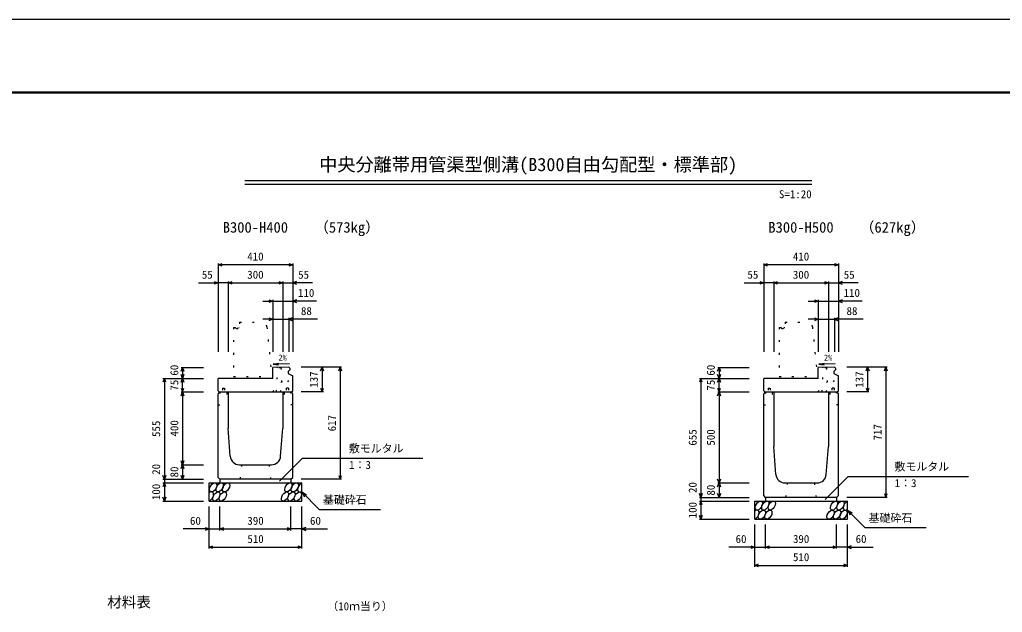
# Model space of a CAD drawing. Units: millimetres, scale not verified. Extents: x -12600 to 12600, y -5940 to 5940.
# Drawn here: x 1403 to 6807, y 2679 to 5940 of the extents above; entities that cross this region are included whole.
import ezdxf
from ezdxf.enums import TextEntityAlignment as Align

# ---------------------------------------------------------------- set-up
doc = ezdxf.new("R2010")
doc.units = ezdxf.units.MM
doc.header["$LTSCALE"] = 40
doc.linetypes.add('DOTTED', pattern=[1.75, 0.25, -1.5])
for name, color, linetype, lineweight in [('0-0_DIM', 7, 'Continuous', 25), ('0-1_Defpoints', 5, 'Continuous', 25), ('0-2_HATCH', 6, 'Continuous', 25), ('0-5_OUTLINE', 3, 'Continuous', 25), ('0-6_OUTLINE2', 4, 'DOTTED', 25), ('0-7_TXT', 7, 'Continuous', 25), ('0-8_WAKU', 3, 'Continuous', 25)]:
    doc.layers.add(name, color=color, linetype=linetype, lineweight=lineweight)
doc.styles.add('ＭＳ ゴシック', font='')
doc.styles.get('ＭＳ ゴシック').set_extended_font_data('MS Gothic')

msp = doc.modelspace()

# ---------------------------------------------------------------- linework, layer by layer
at = {"layer": '0-0_DIM'}
for p, q in [((2495, 4598.96), (2495, 4111.46)), ((2905, 4598.96), (2905, 4111.46)), ((5495, 4598.96), (5495, 4111.46)), ((5905, 4598.96), (5905, 4111.46)), ((2905, 4591.46), (2495, 4591.46)), ((5905, 4591.46), (5495, 4591.46)), ((2386.62, 4491.46), (2495, 4491.46)), ((2550, 4491.46), (2495, 4491.46)), ((2550, 4498.96), (2550, 4111.46)), ((2550, 4491.46), (2850, 4491.46)), ((2850, 4498.96), (2850, 4111.46)), ((2850, 4491.46), (2905, 4491.46)), ((3013.38, 4491.46), (2905, 4491.46)), ((5386.62, 4491.46), (5495, 4491.46)), ((5550, 4491.46), (5495, 4491.46)), ((5550, 4498.96), (5550, 4111.46)), ((5550, 4491.46), (5850, 4491.46)), ((5850, 4498.96), (5850, 4111.46)), ((5850, 4491.46), (5905, 4491.46)), ((6013.38, 4491.46), (5905, 4491.46)), ((2740, 4391.46), (2795, 4391.46)), ((2795, 4398.96), (2795, 4111.46)), ((2795, 4391.46), (2905, 4391.46)), ((3036.52, 4391.46), (2905, 4391.46)), ((5740, 4391.46), (5795, 4391.46)), ((5795, 4398.96), (5795, 4111.46)), ((5795, 4391.46), (5905, 4391.46)), ((6036.52, 4391.46), (5905, 4391.46)), ((2795, 4291.46), (2740, 4291.46)), ((2795, 4291.46), (2883, 4291.46)), ((2883, 4298.96), (2883, 4111.46)), ((3041.78, 4291.46), (2883, 4291.46)), ((5795, 4291.46), (5740, 4291.46)), ((5795, 4291.46), (5883, 4291.46)), ((5883, 4298.96), (5883, 4111.46)), ((6041.78, 4291.46), (5883, 4291.46)), ((2291.5, 4026.46), (2414, 4026.46)), ((2299, 4026.46), (2299, 3966.46)), ((3173.5, 4028.46), (2951, 4028.46)), ((3066, 4028.46), (3066, 3891.46)), ((3166, 4028.46), (3166, 3411.46)), ((5241.5, 4026.46), (5414, 4026.46)), ((5249, 4026.46), (5249, 3966.46)), ((6173.5, 4028.46), (5951, 4028.46)), ((6066, 4028.46), (6066, 3891.46)), ((6166, 4028.46), (6166, 3311.46)), ((2191.5, 3966.46), (2414, 3966.46)), ((2199, 3966.46), (2199, 3411.46)), ((2299, 3891.46), (2299, 3966.46)), ((5141.5, 3966.46), (5414, 3966.46)), ((5149, 3966.46), (5149, 3311.46)), ((5249, 3891.46), (5249, 3966.46)), ((2291.5, 3891.46), (2414, 3891.46)), ((2299, 3891.46), (2299, 3491.46)), ((3073.5, 3891.46), (2951, 3891.46)), ((5241.5, 3891.46), (5414, 3891.46)), ((5249, 3891.46), (5249, 3391.46)), ((6073.5, 3891.46), (5951, 3891.46)), ((2832.11, 3400.65), (2958.34, 3526.89)), ((2958.34, 3526.89), (3619.81, 3526.89)), ((2291.5, 3491.46), (2414, 3491.46)), ((2299, 3491.46), (2299, 3411.46)), ((2191.5, 3411.46), (2414, 3411.46)), ((2199, 3411.46), (2199, 3391.46)), ((3173.5, 3411.46), (2951, 3411.46)), ((5832.11, 3300.65), (5958.34, 3426.89)), ((5958.34, 3426.89), (6619.81, 3426.89)), ((2191.5, 3391.46), (2414, 3391.46)), ((2199, 3391.46), (2199, 3291.46)), ((5241.5, 3391.46), (5414, 3391.46)), ((5249, 3391.46), (5249, 3311.46)), ((2955, 3341.46), (3050.76, 3245.71)), ((2955, 3341.46), (2980.98, 3326.46)), ((2955, 3341.46), (2970, 3315.48)), ((5141.5, 3311.46), (5414, 3311.46)), ((5149, 3311.46), (5149, 3291.46)), ((6173.5, 3311.46), (5951, 3311.46)), ((2191.5, 3291.46), (2414, 3291.46)), ((2445, 3030.1), (2445, 3261.46)), ((2505, 3130.1), (2505, 3261.46)), ((2895, 3130.1), (2895, 3261.46)), ((2955, 3030.1), (2955, 3261.46)), ((3050.76, 3245.71), (3388.31, 3245.71)), ((5141.5, 3291.46), (5414, 3291.46)), ((5149, 3291.46), (5149, 3191.46)), ((5141.5, 3191.46), (5414, 3191.46)), ((5955, 3241.46), (6050.76, 3145.71)), ((5955, 3241.46), (5980.98, 3226.46)), ((5955, 3241.46), (5970, 3215.48)), ((2445, 3137.6), (2303.21, 3137.6)), ((2445, 3137.6), (2505, 3137.6)), ((2505, 3137.6), (2895, 3137.6)), ((2955, 3137.6), (2895, 3137.6)), ((2955, 3137.6), (3096.79, 3137.6)), ((5445, 2930.1), (5445, 3161.46)), ((5505, 3030.1), (5505, 3161.46)), ((5895, 3030.1), (5895, 3161.46)), ((5955, 2930.1), (5955, 3161.46)), ((6050.76, 3145.71), (6388.31, 3145.71)), ((2445, 3037.6), (2955, 3037.6)), ((5445, 3037.6), (5303.21, 3037.6)), ((5445, 3037.6), (5505, 3037.6)), ((5505, 3037.6), (5895, 3037.6)), ((5955, 3037.6), (5895, 3037.6)), ((5955, 3037.6), (6096.79, 3037.6)), ((5445, 2937.6), (5955, 2937.6))]:
    msp.add_line(p, q, dxfattribs=at)
for points in [[(2516.14, 4583.77), (2495, 4591.46), (2516.14, 4599.16)], [(2883.86, 4599.16), (2905, 4591.46), (2883.86, 4583.77)], [(5516.14, 4583.77), (5495, 4591.46), (5516.14, 4599.16)], [(5883.86, 4599.16), (5905, 4591.46), (5883.86, 4583.77)], [(2473.86, 4499.16), (2495, 4491.46), (2473.86, 4483.77)], [(2571.14, 4483.77), (2550, 4491.46), (2571.14, 4499.16)], [(2828.86, 4499.16), (2850, 4491.46), (2828.86, 4483.77)], [(2926.14, 4499.16), (2905, 4491.46), (2926.14, 4483.77)], [(5473.86, 4499.16), (5495, 4491.46), (5473.86, 4483.77)], [(5571.14, 4483.77), (5550, 4491.46), (5571.14, 4499.16)], [(5828.86, 4499.16), (5850, 4491.46), (5828.86, 4483.77)], [(5926.14, 4499.16), (5905, 4491.46), (5926.14, 4483.77)], [(2773.86, 4399.16), (2795, 4391.46), (2773.86, 4383.77)], [(2926.14, 4399.16), (2905, 4391.46), (2926.14, 4383.77)], [(5773.86, 4399.16), (5795, 4391.46), (5773.86, 4383.77)], [(5926.14, 4399.16), (5905, 4391.46), (5926.14, 4383.77)], [(2773.86, 4299.16), (2795, 4291.46), (2773.86, 4283.77)], [(2904.14, 4299.16), (2883, 4291.46), (2904.14, 4283.77)], [(5773.86, 4299.16), (5795, 4291.46), (5773.86, 4283.77)], [(5904.14, 4299.16), (5883, 4291.46), (5904.14, 4283.77)], [(2291.3, 4005.32), (2299, 4026.46), (2306.7, 4005.32)], [(3058.3, 4007.32), (3066, 4028.46), (3073.7, 4007.32)], [(3158.3, 4007.32), (3166, 4028.46), (3173.7, 4007.32)], [(5241.3, 4005.32), (5249, 4026.46), (5256.7, 4005.32)], [(6058.3, 4007.32), (6066, 4028.46), (6073.7, 4007.32)], [(6158.3, 4007.32), (6166, 4028.46), (6173.7, 4007.32)], [(2206.7, 3945.32), (2199, 3966.46), (2191.3, 3945.32)], [(2306.7, 3987.61), (2299, 3966.46), (2291.3, 3987.61)], [(2291.3, 3945.32), (2299, 3966.46), (2306.7, 3945.32)], [(5156.7, 3945.32), (5149, 3966.46), (5141.3, 3945.32)], [(5256.7, 3987.61), (5249, 3966.46), (5241.3, 3987.61)], [(5241.3, 3945.32), (5249, 3966.46), (5256.7, 3945.32)], [(2291.3, 3912.61), (2299, 3891.46), (2306.7, 3912.61)], [(2291.3, 3870.32), (2299, 3891.46), (2306.7, 3870.32)], [(3058.3, 3912.61), (3066, 3891.46), (3073.7, 3912.61)], [(5241.3, 3912.61), (5249, 3891.46), (5256.7, 3912.61)], [(5241.3, 3870.32), (5249, 3891.46), (5256.7, 3870.32)], [(6058.3, 3912.61), (6066, 3891.46), (6073.7, 3912.61)], [(2306.7, 3512.61), (2299, 3491.46), (2291.3, 3512.61)], [(2291.3, 3470.32), (2299, 3491.46), (2306.7, 3470.32)], [(2206.7, 3432.61), (2199, 3411.46), (2191.3, 3432.61)], [(2306.7, 3432.61), (2299, 3411.46), (2291.3, 3432.61)], [(3158.3, 3432.61), (3166, 3411.46), (3173.7, 3432.61)], [(5256.7, 3412.61), (5249, 3391.46), (5241.3, 3412.61)], [(2206.7, 3370.32), (2199, 3391.46), (2191.3, 3370.32)], [(5241.3, 3370.32), (5249, 3391.46), (5256.7, 3370.32)], [(2206.7, 3312.61), (2199, 3291.46), (2191.3, 3312.61)], [(5156.7, 3332.61), (5149, 3311.46), (5141.3, 3332.61)], [(5256.7, 3332.61), (5249, 3311.46), (5241.3, 3332.61)], [(6158.3, 3332.61), (6166, 3311.46), (6173.7, 3332.61)], [(5156.7, 3270.32), (5149, 3291.46), (5141.3, 3270.32)], [(5156.7, 3212.61), (5149, 3191.46), (5141.3, 3212.61)], [(2423.86, 3145.29), (2445, 3137.6), (2423.86, 3129.9)], [(2526.14, 3129.9), (2505, 3137.6), (2526.14, 3145.29)], [(2873.86, 3145.29), (2895, 3137.6), (2873.86, 3129.9)], [(2976.14, 3145.29), (2955, 3137.6), (2976.14, 3129.9)], [(2466.14, 3029.9), (2445, 3037.6), (2466.14, 3045.29)], [(2933.86, 3045.29), (2955, 3037.6), (2933.86, 3029.9)], [(5423.86, 3045.29), (5445, 3037.6), (5423.86, 3029.9)], [(5526.14, 3029.9), (5505, 3037.6), (5526.14, 3045.29)], [(5873.86, 3045.29), (5895, 3037.6), (5873.86, 3029.9)], [(5976.14, 3045.29), (5955, 3037.6), (5976.14, 3029.9)], [(5466.14, 2929.9), (5445, 2937.6), (5466.14, 2945.29)], [(5933.86, 2945.29), (5955, 2937.6), (5933.86, 2929.9)]]:
    msp.add_lwpolyline(points, dxfattribs=at)
at = {"layer": '0-1_Defpoints'}
msp.add_lwpolyline([(-4200, -5940), (12600, -5940), (12600, 5940), (-4200, 5940)], close=True, dxfattribs=at)
at = {"layer": '0-2_HATCH'}
for centre in [(2467.89, 3366.46), (2503.37, 3366.46), (2538.84, 3366.46), (2881.05, 3366.46), (2916.52, 3366.46), (2484.77, 3316.46), (2520.25, 3316.46), (2862.45, 3316.46), (2897.93, 3316.46), (2933.41, 3316.46), (5467.89, 3266.46), (5484.77, 3216.46), (5503.37, 3266.46), (5520.25, 3216.46), (5538.84, 3266.46), (5862.45, 3216.46), (5881.05, 3266.46), (5897.93, 3216.46), (5916.52, 3266.46), (5933.41, 3216.46)]:
    msp.add_ellipse(centre, major_axis=(14.54, 23.54), ratio=0.5792, dxfattribs=at)
for centre, start_param, end_param in [((2952, 3366.46), 0.6666252, 4.1103269), ((2449.3, 3316.46), 3.7419964, 7.318141), ((5449.3, 3216.46), 3.7419964, 7.318141), ((5952, 3266.46), 0.6666252, 4.1103269)]:
    msp.add_ellipse(centre, major_axis=(14.54, 23.54), ratio=0.5792, start_param=start_param, end_param=end_param, dxfattribs=at)
at = {"layer": '0-5_OUTLINE', "linetype": 'DOTTED'}
for p, q in [((2613, 4276.46), (2610, 4246.46)), ((2613, 4276.46), (2732.85, 4276.46)), ((5613, 4276.46), (5610, 4246.46)), ((5613, 4276.46), (5732.85, 4276.46)), ((2580, 4246.46), (2580, 3976.46)), ((2762.7, 4249.45), (2790, 3976.46)), ((5580, 4246.46), (5580, 3976.46)), ((5762.7, 4249.45), (5790, 3976.46)), ((2580, 3976.46), (2790, 3976.46)), ((5580, 3976.46), (5790, 3976.46))]:
    msp.add_line(p, q, dxfattribs=at)
at = {"layer": '0-5_OUTLINE'}
for p, q in [((2883.14, 4028.14), (2795, 4026.46)), ((2795, 3966.46), (2795, 4026.46)), ((2880, 4003.46), (2889, 4013.46)), ((2880, 4003.46), (2880, 3993.46)), ((2883.14, 4028.14), (2889, 4022.4)), ((2889, 4022.4), (2889, 4013.46)), ((5883.14, 4028.14), (5795, 4026.46)), ((5795, 3966.46), (5795, 4026.46)), ((5880, 4003.46), (5889, 4013.46)), ((5880, 4003.46), (5880, 3993.46)), ((5883.14, 4028.14), (5889, 4022.4)), ((5889, 4022.4), (5889, 4013.46)), ((2495, 3897.46), (2495, 3966.46)), ((2795, 3966.46), (2495, 3966.46)), ((2880, 3993.46), (2905, 3980.46)), ((2905, 3897.46), (2905, 3980.46)), ((5495, 3897.46), (5495, 3966.46)), ((5795, 3966.46), (5495, 3966.46)), ((5880, 3993.46), (5905, 3980.46)), ((5905, 3897.46), (5905, 3980.46)), ((2501, 3891.46), (2495, 3881.46)), ((2550, 3891.46), (2550, 3691.46)), ((2850, 3891.46), (2850, 3691.46)), ((2905, 3881.46), (2899, 3891.46)), ((5501, 3891.46), (5495, 3881.46)), ((5550, 3891.46), (5550, 3591.46)), ((5850, 3891.46), (5850, 3591.46)), ((5905, 3881.46), (5899, 3891.46)), ((2495, 3421.46), (2495, 3881.46)), ((5495, 3321.46), (5495, 3881.46)), ((2561.53, 3537.72), (2550, 3691.46)), ((2838.47, 3537.72), (2850, 3691.46)), ((5561.53, 3437.72), (5550, 3591.46)), ((5838.47, 3437.72), (5850, 3591.46)), ((2611.39, 3491.46), (2788.61, 3491.46)), ((2505, 3411.46), (2495, 3421.46)), ((2895, 3411.46), (2505, 3411.46)), ((2505, 3411.46), (2505, 3391.46)), ((2895, 3411.46), (2895, 3391.46)), ((2445, 3391.46), (2955, 3391.46)), ((2445, 3291.46), (2445, 3391.46)), ((2955, 3291.46), (2955, 3391.46)), ((5611.39, 3391.46), (5788.61, 3391.46)), ((5505, 3311.46), (5495, 3321.46)), ((5895, 3311.46), (5505, 3311.46)), ((5505, 3311.46), (5505, 3291.46)), ((5895, 3311.46), (5895, 3291.46)), ((2445, 3291.46), (2955, 3291.46)), ((5445, 3291.46), (5955, 3291.46)), ((5445, 3191.46), (5445, 3291.46)), ((5955, 3191.46), (5955, 3291.46)), ((5445, 3191.46), (5955, 3191.46))]:
    msp.add_line(p, q, dxfattribs=at)
at = {"layer": '0-5_OUTLINE', "linetype": 'DOTTED'}
for points in [[(2580, 4246.46), (2588, 4246.46), (2598, 4236.46), (2608, 4246.46), (2610, 4246.46)], [(5580, 4246.46), (5588, 4246.46), (5598, 4236.46), (5608, 4246.46), (5610, 4246.46)]]:
    msp.add_lwpolyline(points, dxfattribs=at)
at = {"layer": '0-5_OUTLINE'}
for points in [[(2495, 3897.46), (2501, 3891.46), (2899, 3891.46), (2905, 3897.46)], [(5495, 3897.46), (5501, 3891.46), (5899, 3891.46), (5905, 3897.46)], [(2895, 3411.46), (2905, 3421.46), (2905, 3881.46)], [(5895, 3311.46), (5905, 3321.46), (5905, 3881.46)]]:
    msp.add_lwpolyline(points, dxfattribs=at)
at = {"layer": '0-5_OUTLINE', "linetype": 'DOTTED'}
for centre in [(2732.85, 4246.46), (5732.85, 4246.46)]:
    msp.add_arc(centre, 30, 5.71059, 90, dxfattribs=at)
at = {"layer": '0-5_OUTLINE'}
for centre, start, end in [((2611.39, 3541.46), 184.28915, 270), ((2788.61, 3541.46), 270, 355.71085), ((5611.39, 3441.46), 184.28915, 270), ((5788.61, 3441.46), 270, 355.71085)]:
    msp.add_arc(centre, 50, start, end, dxfattribs=at)
at = {"layer": '0-6_OUTLINE2'}
for p, q in [((2815.6, 3891.46), (2822.11, 4024.37)), ((2822.11, 4024.37), (2819.32, 4026.93)), ((2840.28, 4024.59), (2822.11, 4024.37)), ((2840.28, 4024.56), (2842.88, 4027.38)), ((2840.28, 4024.56), (2846.8, 3891.46)), ((5815.6, 3891.46), (5822.11, 4024.37)), ((5822.11, 4024.37), (5819.32, 4026.93)), ((5840.28, 4024.59), (5822.11, 4024.37)), ((5840.28, 4024.56), (5842.88, 4027.38)), ((5840.28, 4024.56), (5846.8, 3891.46)), ((2793.61, 3891.46), (2882.78, 3992.02)), ((2835.15, 3891.46), (2903.79, 3981.09)), ((5793.61, 3891.46), (5882.78, 3992.02)), ((5835.15, 3891.46), (5903.79, 3981.09)), ((2518.5, 3911.96), (2530.5, 3911.96)), ((2518.5, 3911.96), (2518.5, 3886.96)), ((2530.5, 3911.96), (2530.5, 3886.96)), ((2881.5, 3911.96), (2869.5, 3911.96)), ((2869.5, 3911.96), (2869.5, 3886.96)), ((2881.5, 3911.96), (2881.5, 3886.96)), ((5518.5, 3911.96), (5530.5, 3911.96)), ((5518.5, 3911.96), (5518.5, 3886.96)), ((5530.5, 3911.96), (5530.5, 3886.96)), ((5881.5, 3911.96), (5869.5, 3911.96)), ((5869.5, 3911.96), (5869.5, 3886.96)), ((5881.5, 3911.96), (5881.5, 3886.96)), ((2498.3, 3886.96), (2542, 3886.96)), ((2542, 3886.96), (2542, 3821.46)), ((2901.7, 3886.96), (2858, 3886.96)), ((2858, 3886.96), (2858, 3821.46)), ((5498.3, 3886.96), (5542, 3886.96)), ((5542, 3886.96), (5542, 3821.46)), ((5901.7, 3886.96), (5858, 3886.96)), ((5858, 3886.96), (5858, 3821.46)), ((2495, 3821.46), (2542, 3821.46)), ((2905, 3821.46), (2858, 3821.46)), ((5495, 3821.46), (5542, 3821.46)), ((5905, 3821.46), (5858, 3821.46)), ((2625, 3491.46), (2615, 3411.46)), ((2785, 3411.46), (2775, 3491.46)), ((5625, 3391.46), (5615, 3311.46)), ((5785, 3311.46), (5775, 3391.46))]:
    msp.add_line(p, q, dxfattribs=at)
at = {"layer": '0-7_TXT'}
for p, q in [((2641.64, 5054.39), (5758.36, 5054.39)), ((2641.64, 5035.19), (5758.36, 5035.19)), ((2797.06, 4044.97), (2826.7, 4040.33)), ((5797.06, 4044.97), (5826.7, 4040.33))]:
    msp.add_line(p, q, dxfattribs=at)
for points in [[(2887.48, 4046.7), (2797.06, 4044.97), (2826.5, 4050.74)], [(5887.48, 4046.7), (5797.06, 4044.97), (5826.5, 4050.74)]]:
    msp.add_lwpolyline(points, dxfattribs=at)
at = {"layer": '0-8_WAKU', "lineweight": 50}
msp.add_lwpolyline([(-3800, -5540), (12200, -5540), (12200, 5540), (-3800, 5540)], close=True, dxfattribs=at)

# ---------------------------------------------------------------- texts
at = {"layer": '0-0_DIM', "style": 'ＭＳ ゴシック'}
for s, p in [('410', (2655, 4601.46)), ('410', (5655, 4601.46)), ('55', (2405.16, 4501.46)), ('300', (2655, 4501.46)), ('55', (2934.84, 4501.46)), ('55', (5405.16, 4501.46)), ('300', (5655, 4501.46)), ('55', (5934.84, 4501.46)), ('110', (2934.02, 4401.46)), ('110', (5934.02, 4401.46)), ('88', (2950.19, 4301.46)), ('88', (5950.19, 4301.46)), ('敷モルタル', (3213.94, 3545.62)), ('1：3', (3214.94, 3454.93)), ('敷モルタル', (6213.94, 3445.62)), ('1：3', (6214.94, 3354.93)), ('基礎砕石', (3071.32, 3262.88)), ('60', (2340, 3147.6)), ('390', (2655.53, 3147.6)), ('60', (3000, 3147.6)), ('基礎砕石', (6071.32, 3162.88)), ('510', (2655.53, 3047.6)), ('60', (5340, 3047.6)), ('390', (5655.53, 3047.6)), ('60', (6000, 3047.6)), ('510', (5655.53, 2947.6))]:
    msp.add_text(s, height=43.99, dxfattribs=at).set_placement(p, align=Align.BOTTOM_LEFT)
for s, p in [('60', (2289, 3981.46)), ('137', (3056, 3914.96)), ('60', (5239, 3981.46)), ('137', (6056, 3914.96)), ('75', (2289, 3898.96)), ('75', (5239, 3898.96)), ('555', (2189, 3643.96)), ('400', (2289, 3646.46)), ('617', (3156, 3674.96)), ('655', (5139, 3596.46)), ('500', (5239, 3596.46)), ('717', (6156, 3624.96)), ('20', (2189, 3435.78)), ('80', (2289, 3421.46)), ('100', (2189, 3296.46)), ('20', (5139, 3335.77)), ('80', (5239, 3321.46)), ('100', (5139, 3196.46))]:
    msp.add_text(s, height=43.99, rotation=90, dxfattribs=at).set_placement(p, align=Align.BOTTOM_LEFT)
at = {"layer": '0-7_TXT', "style": 'ＭＳ ゴシック'}
for s, height, p in [('中央分離帯用管渠型側溝(B300自由勾配型・標準部)', 73.31, (3050, 5084.39)), ('S', 43.99, (5578.36, 4944.39)), ('=', 43.99, (5608.36, 4944.39)), ('1', 43.99, (5638.36, 4944.39)), (':', 43.99, (5668.36, 4944.39)), ('2', 43.99, (5698.36, 4944.39)), ('0', 43.99, (5728.36, 4944.39)), ('B300-H400', 58.65, (2520, 4750.44)), ('（573kg）', 58.65, (3023.7, 4750.44)), ('B300-H500', 58.65, (5520, 4750.44)), ('（627kg）', 58.65, (6023.7, 4750.44)), ('2%', 32.99, (2826.63, 4054.31)), ('2%', 32.99, (5826.63, 4054.31)), ('材料表', 58.65, (1885, 2688.36)), ('（10ｍ当り）', 43.99, (3095, 2677.36))]:
    msp.add_text(s, height=height, dxfattribs=at).set_placement(p, align=Align.BOTTOM_LEFT)

doc.saveas('drawing.dxf')
